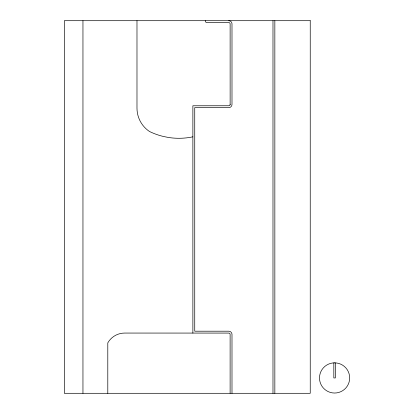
<?xml version="1.0" encoding="UTF-8"?>
<svg xmlns="http://www.w3.org/2000/svg" width="414" height="414" viewBox="0 0 414 414"><rect width="100%" height="100%" fill="white"/><g stroke="black" fill="none" stroke-linecap="round" stroke-linejoin="round"><path stroke-width="0.62" d="M230.137 104.271L230.117 104.571A1.382 1.382 0 0 1 228.926 105.761L192.872 105.782L192.872 333.063M335.34 362.902L335.34 377.946L333.829 377.946L333.829 362.902M274.844 20.7L274.844 393.3M272.981 20.7L272.981 393.3M231.995 393.3L231.995 334.45A3.25 3.25 0 0 0 228.745 331.2L194.735 331.2L194.735 107.64L228.745 107.64A3.25 3.25 0 0 0 231.995 104.39L231.995 23.95A3.25 3.25 0 0 0 228.745 20.7M230.137 104.514L230.127 23.95A1.382 1.382 0 0 0 228.926 22.579L206.648 22.553A1.646 1.646 0 0 1 205.297 21.207L205.292 20.7M230.117 393.3L230.117 334.269A1.382 1.382 0 0 0 228.926 333.079L124.655 333.063A19.38 19.38 0 0 0 107.795 342.885L107.795 393.3M136.982 20.7L136.982 108.121A28.085 28.085 0 0 0 149.495 131.497A67.187 67.187 0 0 0 163.442 136.48L168.291 137.443A67.187 67.187 0 0 0 192.872 136.832M82.955 20.7L82.955 393.3M334.584 362.855L332.613 362.985A15.09 15.09 0 0 0 321.859 386.055A15.09 15.09 0 0 0 347.31 386.055A15.09 15.09 0 0 0 336.556 362.985L334.584 362.855M310.241 20.7L64.325 20.7L64.325 393.3L310.241 393.3L310.241 20.7"/></g></svg>
